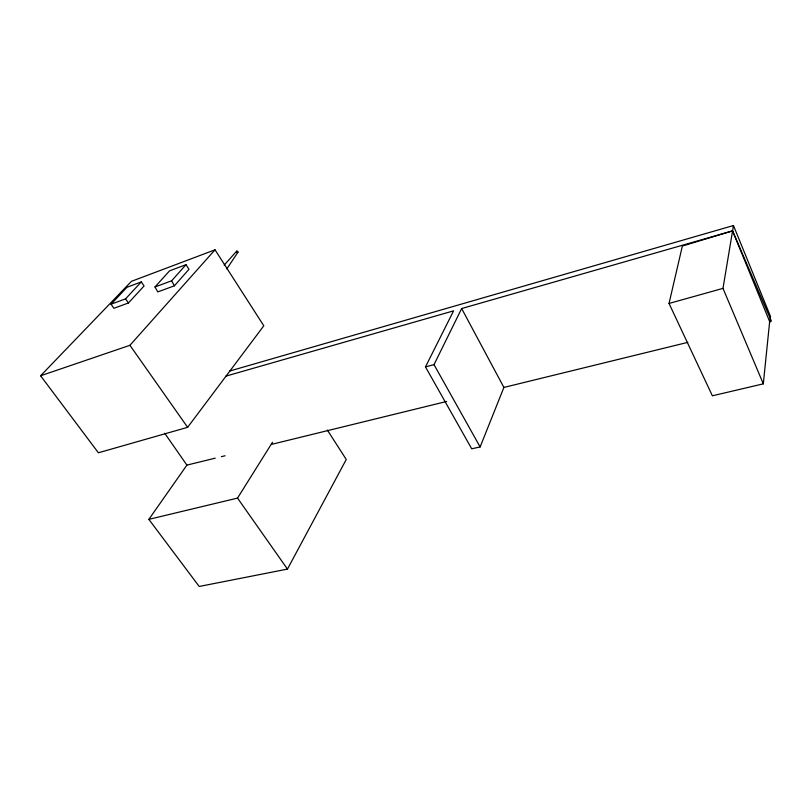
<?xml version="1.0" encoding="UTF-8"?>
<svg xmlns="http://www.w3.org/2000/svg" width="812" height="812" viewBox="0 0 812 812"><rect width="100%" height="100%" fill="white"/><g stroke="black" fill="none" stroke-linecap="round" stroke-linejoin="round"><path stroke-width="1.22" d="M229.725 371.023L733.459 225.533L770.507 316.447L769.918 322.242L732.576 230.872L682.354 246.066L669.037 303.455L712.368 395.809L763.321 383.843L769.654 321.593L771.4 321.136L732.576 230.872L461.652 308.54L434.014 364.639L425.478 366.892L471.711 448.803L480.125 446.945L503.897 387.436L461.652 308.54M763.321 383.843L722.984 288.372L733.459 225.533M226.822 268.884L237.957 252.207L237.774 251.334L236.698 251.141L224.203 265.088M425.478 366.892L453.583 310.854L225.797 376.169M215.221 458.171L186.902 465.114L148.86 519.365L199.194 586.467L287.468 569.1L346.267 459.47L327.337 430.045M148.86 519.365L237.53 498.101L272.487 442.266M187.633 427.325L263.798 325.795L215.018 249.812L131.453 281.328L40.6 375.773L98.394 452.781L187.633 427.325L129.94 345.303L40.6 375.773M236.698 251.141L236.647 251.964M237.957 252.207L236.779 252.136M174.407 285.814L188.983 269.269L185.978 264.702L169.556 270.853L154.99 286.951L157.761 291.904L174.407 285.814L171.636 280.81L185.978 264.702M129.94 345.303L215.018 249.812M128.418 302.977L144.069 285.966L141.298 281.916L126.966 287.286L111.041 304.206L113.893 308.276L128.418 302.977L125.566 298.857L111.041 304.206M125.566 298.857L141.298 281.916M154.99 286.951L171.636 280.81M669.037 303.455L722.984 288.372M221.382 456.669L225.076 455.755M271.858 444.296L446.691 401.453M503.897 387.436L687.835 342.359M237.53 498.101L287.468 569.1M164.684 433.202L186.902 465.114M434.014 364.639L480.125 446.945"/></g></svg>
